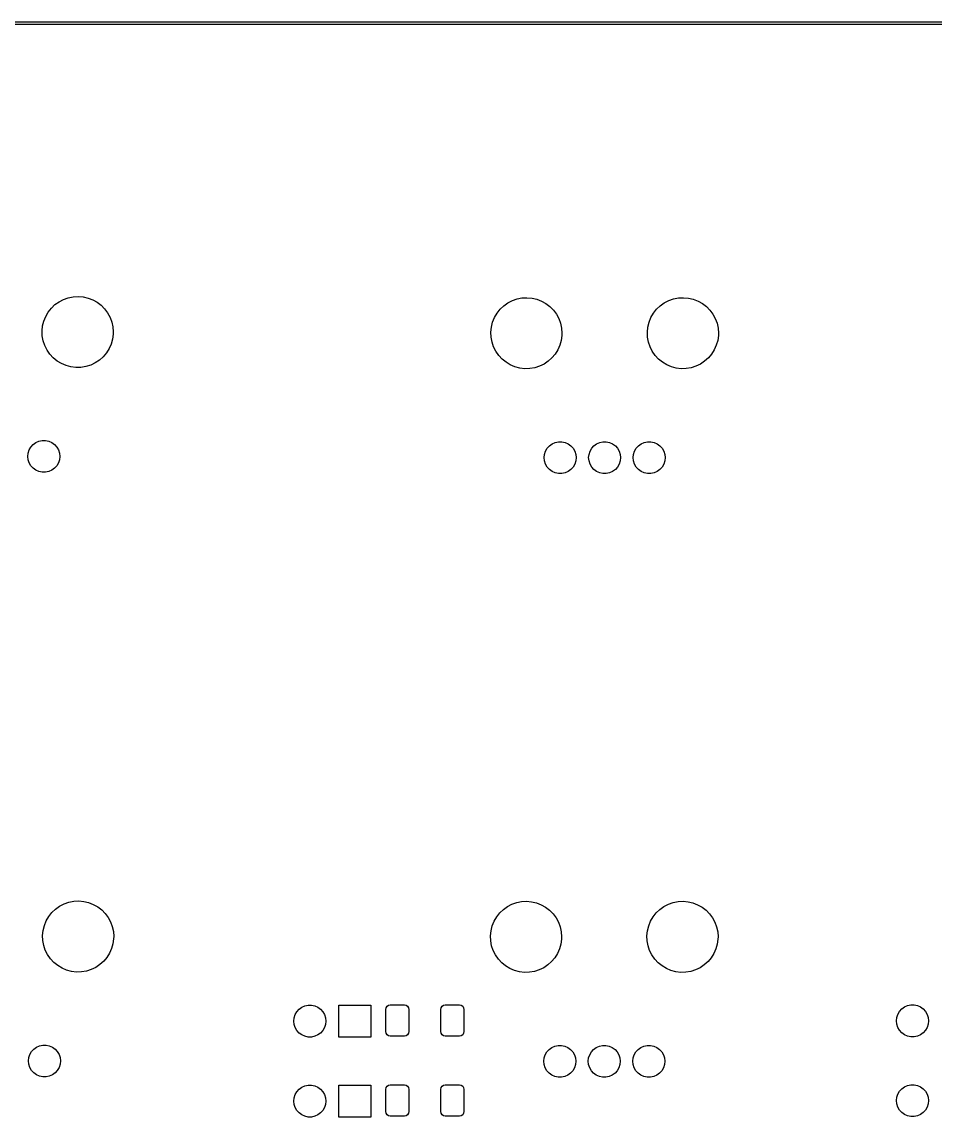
# Model space of a CAD drawing. Extents: x 0 to 360, y 0 to 260.
# Drawn here: x 131.2 to 182.6, y 198.5 to 260.1 of the extents above; entities that cross this region are included whole.
import ezdxf

# ---------------------------------------------------------------- set-up
doc = ezdxf.new("R2010")
doc.units = 0
doc.layers.add('BLACK', color=7, linetype='CONTINUOUS')

msp = doc.modelspace()

# ---------------------------------------------------------------- linework, layer by layer
at = {"layer": 'BLACK', "linetype": 'CONTINUOUS'}
for p, q in [((0, 260.075), (360, 260.075)), ((359.925, 259.925), (0.075, 259.925)), ((133.832, 244.559), (134.109, 244.614)), ((134.109, 244.614), (134.391, 244.63)), ((134.391, 244.63), (134.673, 244.605)), ((132.881, 243.976), (133.085, 244.171)), ((133.085, 244.171), (133.315, 244.335)), ((133.315, 244.335), (133.566, 244.466)), ((133.566, 244.466), (133.832, 244.559)), ((134.673, 244.605), (134.948, 244.542)), ((134.948, 244.542), (135.212, 244.44)), ((135.212, 244.44), (135.458, 244.302)), ((135.458, 244.302), (135.683, 244.13)), ((135.683, 244.13), (135.881, 243.929)), ((158.131, 243.906), (158.335, 244.101)), ((158.335, 244.101), (158.565, 244.265)), ((158.565, 244.265), (158.816, 244.396)), ((158.816, 244.396), (159.082, 244.489)), ((159.082, 244.489), (159.359, 244.544)), ((159.359, 244.544), (159.641, 244.56)), ((159.641, 244.56), (159.923, 244.535)), ((159.923, 244.535), (160.198, 244.472)), ((160.198, 244.472), (160.462, 244.37)), ((160.462, 244.37), (160.708, 244.232)), ((160.708, 244.232), (160.933, 244.06)), ((160.933, 244.06), (161.131, 243.859)), ((166.931, 243.906), (167.135, 244.101)), ((167.135, 244.101), (167.365, 244.265)), ((167.365, 244.265), (167.616, 244.396)), ((167.616, 244.396), (167.882, 244.489)), ((167.882, 244.489), (168.159, 244.544)), ((168.159, 244.544), (168.441, 244.56)), ((168.441, 244.56), (168.723, 244.535)), ((168.723, 244.535), (168.998, 244.472)), ((168.998, 244.472), (169.262, 244.37)), ((169.262, 244.37), (169.508, 244.232)), ((169.508, 244.232), (169.733, 244.06)), ((169.733, 244.06), (169.931, 243.859)), ((132.458, 243.248), (132.564, 243.51)), ((132.564, 243.51), (132.706, 243.754)), ((132.706, 243.754), (132.881, 243.976)), ((135.881, 243.929), (136.049, 243.702)), ((136.049, 243.702), (136.183, 243.453)), ((136.183, 243.453), (136.281, 243.188)), ((157.708, 243.178), (157.814, 243.44)), ((157.814, 243.44), (157.956, 243.684)), ((157.956, 243.684), (158.131, 243.906)), ((161.131, 243.859), (161.299, 243.632)), ((161.299, 243.632), (161.433, 243.383)), ((161.433, 243.383), (161.531, 243.118)), ((166.508, 243.178), (166.614, 243.44)), ((166.614, 243.44), (166.756, 243.684)), ((166.756, 243.684), (166.931, 243.906)), ((169.931, 243.859), (170.099, 243.632)), ((170.099, 243.632), (170.233, 243.383)), ((170.233, 243.383), (170.331, 243.118)), ((132.361, 242.693), (132.39, 242.974)), ((132.39, 242.974), (132.458, 243.248)), ((136.281, 243.188), (136.34, 242.912)), ((136.34, 242.912), (136.36, 242.63)), ((157.611, 242.623), (157.64, 242.904)), ((157.64, 242.904), (157.708, 243.178)), ((161.531, 243.118), (161.59, 242.842)), ((161.59, 242.842), (161.61, 242.56)), ((166.411, 242.623), (166.44, 242.904)), ((166.44, 242.904), (166.508, 243.178)), ((170.331, 243.118), (170.39, 242.842)), ((170.39, 242.842), (170.41, 242.56)), ((132.372, 242.411), (132.361, 242.693)), ((132.423, 242.133), (132.372, 242.411)), ((136.318, 242.224), (136.242, 241.953)), ((136.356, 242.504), (136.318, 242.224)), ((136.36, 242.63), (136.356, 242.504)), ((157.622, 242.341), (157.611, 242.623)), ((157.673, 242.063), (157.622, 242.341)), ((161.568, 242.154), (161.492, 241.883)), ((161.606, 242.434), (161.568, 242.154)), ((161.61, 242.56), (161.606, 242.434)), ((166.422, 242.341), (166.411, 242.623)), ((166.473, 242.063), (166.422, 242.341)), ((170.368, 242.154), (170.292, 241.883)), ((170.406, 242.434), (170.368, 242.154)), ((170.41, 242.56), (170.406, 242.434)), ((132.512, 241.865), (132.423, 242.133)), ((132.639, 241.612), (132.512, 241.865)), ((132.799, 241.38), (132.639, 241.612)), ((136.128, 241.694), (135.978, 241.454)), ((136.242, 241.953), (136.128, 241.694)), ((157.762, 241.795), (157.673, 242.063)), ((157.889, 241.542), (157.762, 241.795)), ((158.049, 241.31), (157.889, 241.542)), ((161.378, 241.624), (161.228, 241.384)), ((161.492, 241.883), (161.378, 241.624)), ((166.562, 241.795), (166.473, 242.063)), ((166.689, 241.542), (166.562, 241.795)), ((166.849, 241.31), (166.689, 241.542)), ((170.178, 241.624), (170.028, 241.384)), ((170.292, 241.883), (170.178, 241.624)), ((132.991, 241.172), (132.799, 241.38)), ((133.21, 240.994), (132.991, 241.172)), ((133.452, 240.848), (133.21, 240.994)), ((135.586, 241.05), (135.351, 240.893)), ((135.796, 241.238), (135.586, 241.05)), ((135.978, 241.454), (135.796, 241.238)), ((158.241, 241.102), (158.049, 241.31)), ((158.46, 240.924), (158.241, 241.102)), ((158.702, 240.778), (158.46, 240.924)), ((160.836, 240.98), (160.601, 240.823)), ((161.046, 241.168), (160.836, 240.98)), ((161.228, 241.384), (161.046, 241.168)), ((167.041, 241.102), (166.849, 241.31)), ((167.26, 240.924), (167.041, 241.102)), ((167.502, 240.778), (167.26, 240.924)), ((169.636, 240.98), (169.401, 240.823)), ((169.846, 241.168), (169.636, 240.98)), ((170.028, 241.384), (169.846, 241.168)), ((133.712, 240.738), (133.452, 240.848)), ((133.985, 240.665), (133.712, 240.738)), ((134.266, 240.632), (133.985, 240.665)), ((134.548, 240.639), (134.266, 240.632)), ((134.827, 240.685), (134.548, 240.639)), ((135.096, 240.77), (134.827, 240.685)), ((135.351, 240.893), (135.096, 240.77)), ((158.962, 240.668), (158.702, 240.778)), ((159.235, 240.595), (158.962, 240.668)), ((159.516, 240.562), (159.235, 240.595)), ((159.798, 240.569), (159.516, 240.562)), ((160.077, 240.615), (159.798, 240.569)), ((160.346, 240.7), (160.077, 240.615)), ((160.601, 240.823), (160.346, 240.7)), ((167.762, 240.668), (167.502, 240.778)), ((168.035, 240.595), (167.762, 240.668)), ((168.316, 240.562), (168.035, 240.595)), ((168.598, 240.569), (168.316, 240.562)), ((168.877, 240.615), (168.598, 240.569)), ((169.146, 240.7), (168.877, 240.615)), ((169.401, 240.823), (169.146, 240.7)), ((131.58, 235.817), (131.638, 235.996)), ((131.638, 235.996), (131.732, 236.159)), ((131.732, 236.159), (131.858, 236.299)), ((131.858, 236.299), (132.01, 236.409)), ((132.01, 236.409), (132.182, 236.486)), ((132.182, 236.486), (132.366, 236.525)), ((132.366, 236.525), (132.554, 236.525)), ((132.554, 236.525), (132.738, 236.486)), ((132.738, 236.486), (132.91, 236.409)), ((132.91, 236.409), (133.062, 236.299)), ((133.062, 236.299), (133.188, 236.159)), ((133.188, 236.159), (133.282, 235.996)), ((133.282, 235.996), (133.34, 235.817)), ((160.688, 235.926), (160.782, 236.089)), ((160.782, 236.089), (160.908, 236.229)), ((160.908, 236.229), (161.06, 236.339)), ((161.06, 236.339), (161.232, 236.416)), ((161.232, 236.416), (161.416, 236.455)), ((161.416, 236.455), (161.604, 236.455)), ((161.604, 236.455), (161.788, 236.416)), ((161.788, 236.416), (161.96, 236.339)), ((161.96, 236.339), (162.112, 236.229)), ((162.112, 236.229), (162.238, 236.089)), ((162.238, 236.089), (162.332, 235.926)), ((163.188, 235.926), (163.282, 236.089)), ((163.282, 236.089), (163.408, 236.229)), ((163.408, 236.229), (163.56, 236.339)), ((163.56, 236.339), (163.732, 236.416)), ((163.732, 236.416), (163.916, 236.455)), ((163.916, 236.455), (164.104, 236.455)), ((164.104, 236.455), (164.288, 236.416)), ((164.288, 236.416), (164.46, 236.339)), ((164.46, 236.339), (164.612, 236.229)), ((164.612, 236.229), (164.738, 236.089)), ((164.738, 236.089), (164.832, 235.926)), ((165.688, 235.926), (165.782, 236.089)), ((165.782, 236.089), (165.908, 236.229)), ((165.908, 236.229), (166.06, 236.339)), ((166.06, 236.339), (166.232, 236.416)), ((166.232, 236.416), (166.416, 236.455)), ((166.416, 236.455), (166.604, 236.455)), ((166.604, 236.455), (166.788, 236.416)), ((166.788, 236.416), (166.96, 236.339)), ((166.96, 236.339), (167.112, 236.229)), ((167.112, 236.229), (167.238, 236.089)), ((167.238, 236.089), (167.332, 235.926)), ((131.56, 235.63), (131.58, 235.817)), ((131.58, 235.443), (131.56, 235.63)), ((131.638, 235.264), (131.58, 235.443)), ((133.34, 235.443), (133.282, 235.264)), ((133.34, 235.817), (133.36, 235.63)), ((133.36, 235.63), (133.34, 235.443)), ((160.61, 235.56), (160.63, 235.747)), ((160.63, 235.373), (160.61, 235.56)), ((160.63, 235.747), (160.688, 235.926)), ((160.688, 235.194), (160.63, 235.373)), ((162.332, 235.926), (162.39, 235.747)), ((162.39, 235.373), (162.332, 235.194)), ((162.39, 235.747), (162.41, 235.56)), ((162.41, 235.56), (162.39, 235.373)), ((163.11, 235.56), (163.13, 235.747)), ((163.13, 235.373), (163.11, 235.56)), ((163.13, 235.747), (163.188, 235.926)), ((163.188, 235.194), (163.13, 235.373)), ((164.832, 235.926), (164.89, 235.747)), ((164.89, 235.373), (164.832, 235.194)), ((164.89, 235.747), (164.91, 235.56)), ((164.91, 235.56), (164.89, 235.373)), ((165.61, 235.56), (165.63, 235.747)), ((165.63, 235.373), (165.61, 235.56)), ((165.63, 235.747), (165.688, 235.926)), ((165.688, 235.194), (165.63, 235.373)), ((167.332, 235.926), (167.39, 235.747)), ((167.39, 235.373), (167.332, 235.194)), ((167.39, 235.747), (167.41, 235.56)), ((167.41, 235.56), (167.39, 235.373)), ((131.732, 235.101), (131.638, 235.264)), ((131.858, 234.961), (131.732, 235.101)), ((132.01, 234.851), (131.858, 234.961)), ((132.182, 234.774), (132.01, 234.851)), ((132.366, 234.735), (132.182, 234.774)), ((132.738, 234.774), (132.554, 234.735)), ((132.91, 234.851), (132.738, 234.774)), ((133.062, 234.961), (132.91, 234.851)), ((133.188, 235.101), (133.062, 234.961)), ((133.282, 235.264), (133.188, 235.101)), ((160.782, 235.031), (160.688, 235.194)), ((160.908, 234.891), (160.782, 235.031)), ((161.06, 234.781), (160.908, 234.891)), ((161.232, 234.704), (161.06, 234.781)), ((161.96, 234.781), (161.788, 234.704)), ((162.112, 234.891), (161.96, 234.781)), ((162.238, 235.031), (162.112, 234.891)), ((162.332, 235.194), (162.238, 235.031)), ((163.282, 235.031), (163.188, 235.194)), ((163.408, 234.891), (163.282, 235.031)), ((163.56, 234.781), (163.408, 234.891)), ((163.732, 234.704), (163.56, 234.781)), ((164.46, 234.781), (164.288, 234.704)), ((164.612, 234.891), (164.46, 234.781)), ((164.738, 235.031), (164.612, 234.891)), ((164.832, 235.194), (164.738, 235.031)), ((165.782, 235.031), (165.688, 235.194)), ((165.908, 234.891), (165.782, 235.031)), ((166.06, 234.781), (165.908, 234.891)), ((166.232, 234.704), (166.06, 234.781)), ((166.96, 234.781), (166.788, 234.704)), ((167.112, 234.891), (166.96, 234.781)), ((167.238, 235.031), (167.112, 234.891)), ((167.332, 235.194), (167.238, 235.031)), ((132.554, 234.735), (132.366, 234.735)), ((161.416, 234.665), (161.232, 234.704)), ((161.604, 234.665), (161.416, 234.665)), ((161.788, 234.704), (161.604, 234.665)), ((163.916, 234.665), (163.732, 234.704)), ((164.104, 234.665), (163.916, 234.665)), ((164.288, 234.704), (164.104, 234.665)), ((166.416, 234.665), (166.232, 234.704)), ((166.604, 234.665), (166.416, 234.665)), ((166.788, 234.704), (166.604, 234.665)), ((132.911, 209.966), (133.115, 210.161)), ((133.115, 210.161), (133.345, 210.325)), ((133.345, 210.325), (133.596, 210.456)), ((133.596, 210.456), (133.862, 210.549)), ((133.862, 210.549), (134.139, 210.604)), ((134.139, 210.604), (134.421, 210.62)), ((134.421, 210.62), (134.703, 210.595)), ((134.703, 210.595), (134.978, 210.532)), ((134.978, 210.532), (135.242, 210.43)), ((135.242, 210.43), (135.488, 210.292)), ((135.488, 210.292), (135.713, 210.12)), ((135.713, 210.12), (135.911, 209.919)), ((158.111, 209.946), (158.315, 210.141)), ((158.315, 210.141), (158.545, 210.305)), ((158.545, 210.305), (158.796, 210.436)), ((158.796, 210.436), (159.062, 210.529)), ((159.062, 210.529), (159.339, 210.584)), ((159.339, 210.584), (159.621, 210.6)), ((159.621, 210.6), (159.903, 210.575)), ((159.903, 210.575), (160.178, 210.512)), ((160.178, 210.512), (160.442, 210.41)), ((160.442, 210.41), (160.688, 210.272)), ((160.688, 210.272), (160.913, 210.1)), ((166.911, 209.946), (167.115, 210.141)), ((167.115, 210.141), (167.345, 210.305)), ((167.345, 210.305), (167.596, 210.436)), ((167.596, 210.436), (167.862, 210.529)), ((167.862, 210.529), (168.139, 210.584)), ((168.139, 210.584), (168.421, 210.6)), ((168.421, 210.6), (168.703, 210.575)), ((168.703, 210.575), (168.978, 210.512)), ((168.978, 210.512), (169.242, 210.41)), ((169.242, 210.41), (169.488, 210.272)), ((169.488, 210.272), (169.713, 210.1)), ((132.488, 209.238), (132.594, 209.5)), ((132.594, 209.5), (132.736, 209.744)), ((132.736, 209.744), (132.911, 209.966)), ((135.911, 209.919), (136.079, 209.692)), ((136.079, 209.692), (136.213, 209.443)), ((157.794, 209.48), (157.936, 209.724)), ((157.936, 209.724), (158.111, 209.946)), ((160.913, 210.1), (161.111, 209.899)), ((161.111, 209.899), (161.279, 209.672)), ((161.279, 209.672), (161.413, 209.423)), ((166.594, 209.48), (166.736, 209.724)), ((166.736, 209.724), (166.911, 209.946)), ((169.713, 210.1), (169.911, 209.899)), ((169.911, 209.899), (170.079, 209.672)), ((170.079, 209.672), (170.213, 209.423)), ((132.391, 208.683), (132.42, 208.964)), ((132.42, 208.964), (132.488, 209.238)), ((136.213, 209.443), (136.311, 209.178)), ((136.311, 209.178), (136.37, 208.902)), ((136.37, 208.902), (136.39, 208.62)), ((157.591, 208.663), (157.62, 208.944)), ((157.62, 208.944), (157.688, 209.218)), ((157.688, 209.218), (157.794, 209.48)), ((161.413, 209.423), (161.511, 209.158)), ((161.511, 209.158), (161.57, 208.882)), ((161.57, 208.882), (161.59, 208.6)), ((166.391, 208.663), (166.42, 208.944)), ((166.42, 208.944), (166.488, 209.218)), ((166.488, 209.218), (166.594, 209.48)), ((170.213, 209.423), (170.311, 209.158)), ((170.311, 209.158), (170.37, 208.882)), ((170.37, 208.882), (170.39, 208.6)), ((132.402, 208.401), (132.391, 208.683)), ((132.453, 208.123), (132.402, 208.401)), ((136.386, 208.494), (136.348, 208.214)), ((136.39, 208.62), (136.386, 208.494)), ((157.602, 208.381), (157.591, 208.663)), ((157.653, 208.103), (157.602, 208.381)), ((161.586, 208.474), (161.548, 208.194)), ((161.59, 208.6), (161.586, 208.474)), ((166.402, 208.381), (166.391, 208.663)), ((166.453, 208.103), (166.402, 208.381)), ((170.386, 208.474), (170.348, 208.194)), ((170.39, 208.6), (170.386, 208.474)), ((132.542, 207.855), (132.453, 208.123)), ((132.669, 207.602), (132.542, 207.855)), ((136.158, 207.684), (136.008, 207.444)), ((136.272, 207.943), (136.158, 207.684)), ((136.348, 208.214), (136.272, 207.943)), ((157.742, 207.835), (157.653, 208.103)), ((157.869, 207.582), (157.742, 207.835)), ((161.358, 207.664), (161.208, 207.424)), ((161.472, 207.923), (161.358, 207.664)), ((161.548, 208.194), (161.472, 207.923)), ((166.542, 207.835), (166.453, 208.103)), ((166.669, 207.582), (166.542, 207.835)), ((170.158, 207.664), (170.008, 207.424)), ((170.272, 207.923), (170.158, 207.664)), ((170.348, 208.194), (170.272, 207.923)), ((132.829, 207.37), (132.669, 207.602)), ((133.021, 207.162), (132.829, 207.37)), ((133.24, 206.984), (133.021, 207.162)), ((135.616, 207.04), (135.381, 206.883)), ((135.826, 207.228), (135.616, 207.04)), ((136.008, 207.444), (135.826, 207.228)), ((158.029, 207.35), (157.869, 207.582)), ((158.221, 207.142), (158.029, 207.35)), ((158.44, 206.964), (158.221, 207.142)), ((161.026, 207.208), (160.816, 207.02)), ((161.208, 207.424), (161.026, 207.208)), ((166.829, 207.35), (166.669, 207.582)), ((167.021, 207.142), (166.829, 207.35)), ((167.24, 206.964), (167.021, 207.142)), ((169.826, 207.208), (169.616, 207.02)), ((170.008, 207.424), (169.826, 207.208)), ((133.482, 206.838), (133.24, 206.984)), ((133.742, 206.728), (133.482, 206.838)), ((134.015, 206.655), (133.742, 206.728)), ((134.296, 206.622), (134.015, 206.655)), ((134.578, 206.629), (134.296, 206.622)), ((134.857, 206.675), (134.578, 206.629)), ((135.126, 206.76), (134.857, 206.675)), ((135.381, 206.883), (135.126, 206.76)), ((158.682, 206.818), (158.44, 206.964)), ((158.942, 206.708), (158.682, 206.818)), ((159.215, 206.635), (158.942, 206.708)), ((159.496, 206.602), (159.215, 206.635)), ((159.778, 206.609), (159.496, 206.602)), ((160.057, 206.655), (159.778, 206.609)), ((160.326, 206.74), (160.057, 206.655)), ((160.581, 206.863), (160.326, 206.74)), ((160.816, 207.02), (160.581, 206.863)), ((167.482, 206.818), (167.24, 206.964)), ((167.742, 206.708), (167.482, 206.818)), ((168.015, 206.635), (167.742, 206.708)), ((168.296, 206.602), (168.015, 206.635)), ((168.578, 206.609), (168.296, 206.602)), ((168.857, 206.655), (168.578, 206.609)), ((169.126, 206.74), (168.857, 206.655)), ((169.381, 206.863), (169.126, 206.74)), ((169.616, 207.02), (169.381, 206.863)), ((146.818, 204.53), (146.97, 204.64)), ((146.97, 204.64), (147.142, 204.717)), ((147.142, 204.717), (147.326, 204.756)), ((147.326, 204.756), (147.514, 204.756)), ((147.514, 204.756), (147.698, 204.717)), ((147.698, 204.717), (147.87, 204.64)), ((147.87, 204.64), (148.022, 204.53)), ((149.06, 202.961), (149.06, 204.761)), ((149.06, 204.761), (150.86, 204.761)), ((150.86, 204.761), (150.86, 202.961)), ((151.695, 204.521), (151.714, 204.617)), ((151.714, 204.617), (151.769, 204.698)), ((151.769, 204.698), (151.85, 204.752)), ((151.85, 204.752), (151.945, 204.771)), ((151.945, 204.771), (152.745, 204.771)), ((152.745, 204.771), (152.841, 204.752)), ((152.841, 204.752), (152.922, 204.698)), ((152.922, 204.698), (152.976, 204.617)), ((152.976, 204.617), (152.995, 204.521)), ((154.795, 204.521), (154.814, 204.617)), ((154.814, 204.617), (154.869, 204.698)), ((154.869, 204.698), (154.95, 204.752)), ((154.95, 204.752), (155.045, 204.771)), ((155.045, 204.771), (155.845, 204.771)), ((155.845, 204.771), (155.941, 204.752)), ((155.941, 204.752), (156.022, 204.698)), ((156.022, 204.698), (156.076, 204.617)), ((156.076, 204.617), (156.095, 204.521)), ((180.727, 204.545), (180.88, 204.656)), ((180.88, 204.656), (181.051, 204.732)), ((181.051, 204.732), (181.236, 204.771)), ((181.236, 204.771), (181.424, 204.771)), ((181.424, 204.771), (181.608, 204.732)), ((181.608, 204.732), (181.78, 204.656)), ((181.78, 204.656), (181.932, 204.545)), ((146.52, 203.861), (146.54, 204.048)), ((146.54, 204.048), (146.598, 204.227)), ((146.598, 204.227), (146.692, 204.39)), ((146.692, 204.39), (146.818, 204.53)), ((148.022, 204.53), (148.148, 204.39)), ((148.148, 204.39), (148.242, 204.227)), ((148.242, 204.227), (148.301, 204.048)), ((148.301, 204.048), (148.32, 203.861)), ((151.695, 203.271), (151.695, 204.521)), ((152.995, 204.521), (152.995, 203.271)), ((154.795, 203.271), (154.795, 204.521)), ((156.095, 204.521), (156.095, 203.271)), ((180.43, 203.876), (180.449, 204.063)), ((180.449, 204.063), (180.507, 204.242)), ((180.507, 204.242), (180.601, 204.405)), ((180.601, 204.405), (180.727, 204.545)), ((181.932, 204.545), (182.058, 204.405)), ((182.058, 204.405), (182.152, 204.242)), ((182.152, 204.242), (182.21, 204.063)), ((182.21, 204.063), (182.23, 203.876)), ((146.54, 203.674), (146.52, 203.861)), ((146.598, 203.495), (146.54, 203.674)), ((146.692, 203.332), (146.598, 203.495)), ((146.818, 203.192), (146.692, 203.332)), ((148.148, 203.332), (148.022, 203.192)), ((148.242, 203.495), (148.148, 203.332)), ((148.301, 203.674), (148.242, 203.495)), ((148.32, 203.861), (148.301, 203.674)), ((180.449, 203.689), (180.43, 203.876)), ((180.507, 203.51), (180.449, 203.689)), ((180.601, 203.347), (180.507, 203.51)), ((180.727, 203.207), (180.601, 203.347)), ((182.058, 203.347), (181.932, 203.207)), ((182.152, 203.51), (182.058, 203.347)), ((182.21, 203.689), (182.152, 203.51)), ((182.23, 203.876), (182.21, 203.689)), ((146.97, 203.081), (146.818, 203.192)), ((147.142, 203.005), (146.97, 203.081)), ((147.326, 202.966), (147.142, 203.005)), ((147.514, 202.966), (147.326, 202.966)), ((147.698, 203.005), (147.514, 202.966)), ((147.87, 203.081), (147.698, 203.005)), ((148.022, 203.192), (147.87, 203.081)), ((150.86, 202.961), (149.06, 202.961)), ((151.714, 203.176), (151.695, 203.271)), ((151.769, 203.094), (151.714, 203.176)), ((151.85, 203.04), (151.769, 203.094)), ((151.945, 203.021), (151.85, 203.04)), ((152.745, 203.021), (151.945, 203.021)), ((152.841, 203.04), (152.745, 203.021)), ((152.922, 203.094), (152.841, 203.04)), ((152.976, 203.176), (152.922, 203.094)), ((152.995, 203.271), (152.976, 203.176)), ((154.814, 203.176), (154.795, 203.271)), ((154.869, 203.094), (154.814, 203.176)), ((154.95, 203.04), (154.869, 203.094)), ((155.045, 203.021), (154.95, 203.04)), ((155.845, 203.021), (155.045, 203.021)), ((155.941, 203.04), (155.845, 203.021)), ((156.022, 203.094), (155.941, 203.04)), ((156.076, 203.176), (156.022, 203.094)), ((156.095, 203.271), (156.076, 203.176)), ((180.88, 203.097), (180.727, 203.207)), ((181.051, 203.02), (180.88, 203.097)), ((181.236, 202.981), (181.051, 203.02)), ((181.424, 202.981), (181.236, 202.981)), ((181.608, 203.02), (181.424, 202.981)), ((181.78, 203.097), (181.608, 203.02)), ((181.932, 203.207), (181.78, 203.097)), ((131.668, 201.986), (131.762, 202.149)), ((131.762, 202.149), (131.888, 202.289)), ((131.888, 202.289), (132.04, 202.399)), ((132.04, 202.399), (132.212, 202.476)), ((132.212, 202.476), (132.396, 202.515)), ((132.396, 202.515), (132.584, 202.515)), ((132.584, 202.515), (132.768, 202.476)), ((132.768, 202.476), (132.94, 202.399)), ((132.94, 202.399), (133.092, 202.289)), ((133.092, 202.289), (133.218, 202.149)), ((133.218, 202.149), (133.312, 201.986)), ((160.668, 201.966), (160.762, 202.129)), ((160.762, 202.129), (160.888, 202.269)), ((160.888, 202.269), (161.04, 202.379)), ((161.04, 202.379), (161.212, 202.456)), ((161.212, 202.456), (161.396, 202.495)), ((161.396, 202.495), (161.584, 202.495)), ((161.584, 202.495), (161.768, 202.456)), ((161.768, 202.456), (161.94, 202.379)), ((161.94, 202.379), (162.092, 202.269)), ((162.092, 202.269), (162.218, 202.129)), ((162.218, 202.129), (162.312, 201.966)), ((163.168, 201.966), (163.262, 202.129)), ((163.262, 202.129), (163.388, 202.269)), ((163.388, 202.269), (163.54, 202.379)), ((163.54, 202.379), (163.712, 202.456)), ((163.712, 202.456), (163.896, 202.495)), ((163.896, 202.495), (164.084, 202.495)), ((164.084, 202.495), (164.268, 202.456)), ((164.268, 202.456), (164.44, 202.379)), ((164.44, 202.379), (164.592, 202.269)), ((164.592, 202.269), (164.718, 202.129)), ((164.718, 202.129), (164.812, 201.966)), ((165.668, 201.966), (165.762, 202.129)), ((165.762, 202.129), (165.888, 202.269)), ((165.888, 202.269), (166.04, 202.379)), ((166.04, 202.379), (166.212, 202.456)), ((166.212, 202.456), (166.396, 202.495)), ((166.396, 202.495), (166.584, 202.495)), ((166.584, 202.495), (166.768, 202.456)), ((166.768, 202.456), (166.94, 202.379)), ((166.94, 202.379), (167.092, 202.269)), ((167.092, 202.269), (167.218, 202.129)), ((167.218, 202.129), (167.312, 201.966)), ((131.59, 201.62), (131.61, 201.807)), ((131.61, 201.433), (131.59, 201.62)), ((131.61, 201.807), (131.668, 201.986)), ((133.312, 201.986), (133.37, 201.807)), ((133.37, 201.807), (133.39, 201.62)), ((133.39, 201.62), (133.37, 201.433)), ((160.59, 201.6), (160.61, 201.787)), ((160.61, 201.413), (160.59, 201.6)), ((160.61, 201.787), (160.668, 201.966)), ((162.312, 201.966), (162.37, 201.787)), ((162.37, 201.787), (162.39, 201.6)), ((162.39, 201.6), (162.37, 201.413)), ((163.09, 201.6), (163.11, 201.787)), ((163.11, 201.413), (163.09, 201.6)), ((163.11, 201.787), (163.168, 201.966)), ((164.812, 201.966), (164.87, 201.787)), ((164.87, 201.787), (164.89, 201.6)), ((164.89, 201.6), (164.87, 201.413)), ((165.59, 201.6), (165.61, 201.787)), ((165.61, 201.413), (165.59, 201.6)), ((165.61, 201.787), (165.668, 201.966)), ((167.312, 201.966), (167.37, 201.787)), ((167.37, 201.787), (167.39, 201.6)), ((167.39, 201.6), (167.37, 201.413)), ((131.668, 201.254), (131.61, 201.433)), ((131.762, 201.091), (131.668, 201.254)), ((131.888, 200.951), (131.762, 201.091)), ((132.04, 200.841), (131.888, 200.951)), ((133.092, 200.951), (132.94, 200.841)), ((133.218, 201.091), (133.092, 200.951)), ((133.312, 201.254), (133.218, 201.091)), ((133.37, 201.433), (133.312, 201.254)), ((160.668, 201.234), (160.61, 201.413)), ((160.762, 201.071), (160.668, 201.234)), ((160.888, 200.931), (160.762, 201.071)), ((161.04, 200.821), (160.888, 200.931)), ((162.092, 200.931), (161.94, 200.821)), ((162.218, 201.071), (162.092, 200.931)), ((162.312, 201.234), (162.218, 201.071)), ((162.37, 201.413), (162.312, 201.234)), ((163.168, 201.234), (163.11, 201.413)), ((163.262, 201.071), (163.168, 201.234)), ((163.388, 200.931), (163.262, 201.071)), ((163.54, 200.821), (163.388, 200.931)), ((164.592, 200.931), (164.44, 200.821)), ((164.718, 201.071), (164.592, 200.931)), ((164.812, 201.234), (164.718, 201.071)), ((164.87, 201.413), (164.812, 201.234)), ((165.668, 201.234), (165.61, 201.413)), ((165.762, 201.071), (165.668, 201.234)), ((165.888, 200.931), (165.762, 201.071)), ((166.04, 200.821), (165.888, 200.931)), ((167.092, 200.931), (166.94, 200.821)), ((167.218, 201.071), (167.092, 200.931)), ((167.312, 201.234), (167.218, 201.071)), ((167.37, 201.413), (167.312, 201.234)), ((132.212, 200.764), (132.04, 200.841)), ((132.396, 200.725), (132.212, 200.764)), ((132.584, 200.725), (132.396, 200.725)), ((132.768, 200.764), (132.584, 200.725)), ((132.94, 200.841), (132.768, 200.764)), ((147.142, 200.217), (147.326, 200.256)), ((147.326, 200.256), (147.514, 200.256)), ((147.514, 200.256), (147.698, 200.217)), ((149.06, 198.461), (149.06, 200.261)), ((149.06, 200.261), (150.86, 200.261)), ((150.86, 200.261), (150.86, 198.461)), ((151.769, 200.198), (151.85, 200.252)), ((151.85, 200.252), (151.945, 200.271)), ((151.945, 200.271), (152.745, 200.271)), ((152.745, 200.271), (152.841, 200.252)), ((152.841, 200.252), (152.922, 200.198)), ((154.869, 200.198), (154.95, 200.252)), ((154.95, 200.252), (155.045, 200.271)), ((155.045, 200.271), (155.845, 200.271)), ((155.845, 200.271), (155.941, 200.252)), ((155.941, 200.252), (156.022, 200.198)), ((161.212, 200.744), (161.04, 200.821)), ((161.396, 200.705), (161.212, 200.744)), ((161.584, 200.705), (161.396, 200.705)), ((161.768, 200.744), (161.584, 200.705)), ((161.94, 200.821), (161.768, 200.744)), ((163.712, 200.744), (163.54, 200.821)), ((163.896, 200.705), (163.712, 200.744)), ((164.084, 200.705), (163.896, 200.705)), ((164.268, 200.744), (164.084, 200.705)), ((164.44, 200.821), (164.268, 200.744)), ((166.212, 200.744), (166.04, 200.821)), ((166.396, 200.705), (166.212, 200.744)), ((166.584, 200.705), (166.396, 200.705)), ((166.768, 200.744), (166.584, 200.705)), ((166.94, 200.821), (166.768, 200.744)), ((181.051, 200.242), (181.236, 200.281)), ((181.236, 200.281), (181.424, 200.281)), ((181.424, 200.281), (181.608, 200.242)), ((146.54, 199.548), (146.598, 199.727)), ((146.598, 199.727), (146.692, 199.89)), ((146.692, 199.89), (146.818, 200.03)), ((146.818, 200.03), (146.97, 200.14)), ((146.97, 200.14), (147.142, 200.217)), ((147.698, 200.217), (147.87, 200.14)), ((147.87, 200.14), (148.022, 200.03)), ((148.022, 200.03), (148.148, 199.89)), ((148.148, 199.89), (148.242, 199.727)), ((148.242, 199.727), (148.301, 199.548)), ((151.695, 200.021), (151.714, 200.117)), ((151.695, 198.771), (151.695, 200.021)), ((151.714, 200.117), (151.769, 200.198)), ((152.922, 200.198), (152.976, 200.117)), ((152.976, 200.117), (152.995, 200.021)), ((152.995, 200.021), (152.995, 198.771)), ((154.795, 200.021), (154.814, 200.117)), ((154.795, 198.771), (154.795, 200.021)), ((154.814, 200.117), (154.869, 200.198)), ((156.022, 200.198), (156.076, 200.117)), ((156.076, 200.117), (156.095, 200.021)), ((156.095, 200.021), (156.095, 198.771)), ((180.449, 199.573), (180.507, 199.752)), ((180.507, 199.752), (180.601, 199.915)), ((180.601, 199.915), (180.727, 200.055)), ((180.727, 200.055), (180.88, 200.166)), ((180.88, 200.166), (181.051, 200.242)), ((181.608, 200.242), (181.78, 200.166)), ((181.78, 200.166), (181.932, 200.055)), ((181.932, 200.055), (182.058, 199.915)), ((182.058, 199.915), (182.152, 199.752)), ((182.152, 199.752), (182.21, 199.573)), ((146.52, 199.361), (146.54, 199.548)), ((146.54, 199.174), (146.52, 199.361)), ((146.598, 198.995), (146.54, 199.174)), ((148.301, 199.174), (148.242, 198.995)), ((148.301, 199.548), (148.32, 199.361)), ((148.32, 199.361), (148.301, 199.174)), ((180.43, 199.386), (180.449, 199.573)), ((180.449, 199.199), (180.43, 199.386)), ((180.507, 199.02), (180.449, 199.199)), ((180.601, 198.857), (180.507, 199.02)), ((182.152, 199.02), (182.058, 198.857)), ((182.21, 199.199), (182.152, 199.02)), ((182.21, 199.573), (182.23, 199.386)), ((182.23, 199.386), (182.21, 199.199)), ((146.692, 198.832), (146.598, 198.995)), ((146.818, 198.692), (146.692, 198.832)), ((146.97, 198.581), (146.818, 198.692)), ((147.142, 198.505), (146.97, 198.581)), ((147.326, 198.466), (147.142, 198.505)), ((147.514, 198.466), (147.326, 198.466)), ((147.698, 198.505), (147.514, 198.466)), ((147.87, 198.581), (147.698, 198.505)), ((148.022, 198.692), (147.87, 198.581)), ((148.148, 198.832), (148.022, 198.692)), ((148.242, 198.995), (148.148, 198.832)), ((150.86, 198.461), (149.06, 198.461)), ((151.714, 198.676), (151.695, 198.771)), ((151.769, 198.594), (151.714, 198.676)), ((151.85, 198.54), (151.769, 198.594)), ((151.945, 198.521), (151.85, 198.54)), ((152.745, 198.521), (151.945, 198.521)), ((152.841, 198.54), (152.745, 198.521)), ((152.922, 198.594), (152.841, 198.54)), ((152.976, 198.676), (152.922, 198.594)), ((152.995, 198.771), (152.976, 198.676)), ((154.814, 198.676), (154.795, 198.771)), ((154.869, 198.594), (154.814, 198.676)), ((154.95, 198.54), (154.869, 198.594)), ((155.045, 198.521), (154.95, 198.54)), ((155.845, 198.521), (155.045, 198.521)), ((155.941, 198.54), (155.845, 198.521)), ((156.022, 198.594), (155.941, 198.54)), ((156.076, 198.676), (156.022, 198.594)), ((156.095, 198.771), (156.076, 198.676)), ((180.727, 198.717), (180.601, 198.857)), ((180.88, 198.607), (180.727, 198.717)), ((181.051, 198.53), (180.88, 198.607)), ((181.236, 198.491), (181.051, 198.53)), ((181.424, 198.491), (181.236, 198.491)), ((181.608, 198.53), (181.424, 198.491)), ((181.78, 198.607), (181.608, 198.53)), ((181.932, 198.717), (181.78, 198.607)), ((182.058, 198.857), (181.932, 198.717))]:
    msp.add_line(p, q, dxfattribs=at)

doc.saveas('drawing.dxf')
